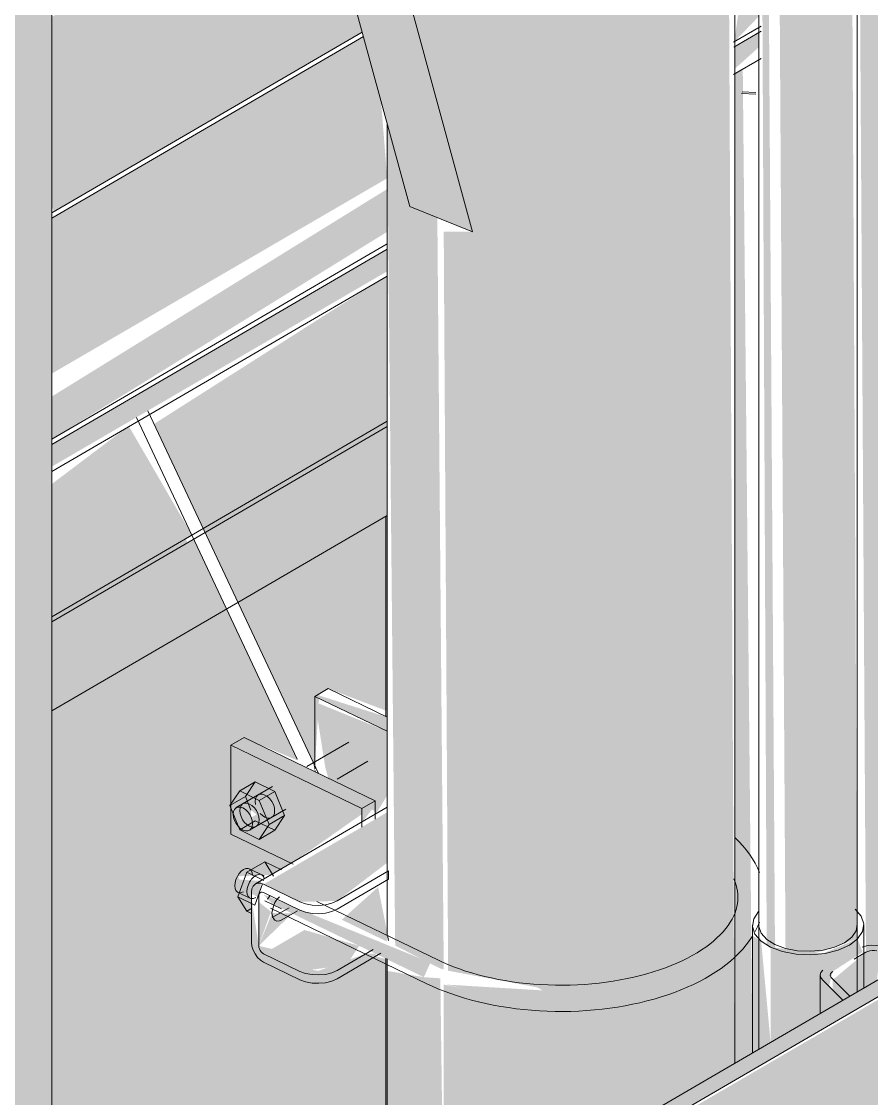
# Model space of a CAD drawing. Header units: inches. Extents: x 27328 to 120839, y -4075 to 4147.
# Drawn here: x 44380.41 to 44396.6, y -2081.48 to -2060.96 of the extents above; entities that cross this region are included whole.
import ezdxf

# ---------------------------------------------------------------- set-up
doc = ezdxf.new("R2010")
doc.units = ezdxf.units.IN
doc.header["$MEASUREMENT"] = 0
for name, color, linetype, lineweight in [('C-BLDG-PADS', 91, 'Continuous', 9), ('L-SITE-WALL', 31, 'Continuous', 9), ('Q-SPCQ', 91, 'Continuous', 9), ('S-BEAM', 12, 'Continuous', 9), ('S-COLS', 52, 'Continuous', 9)]:
    doc.layers.add(name, color=color, linetype=linetype, lineweight=lineweight)

# ---------------------------------------------------------------- blocks, each defined once
blk = doc.blocks.new('Girt_Z - 8_D-V93-Axon - Looking South West')
at = {"layer": 'S-BEAM'}
blk.add_hatch(color=256, dxfattribs=at).paths.add_polyline_path([(-33108.001, -2431.93), (-33107.862, -2431.849), (-33108.001, -2429.724), (-33108.287, -2429.31), (-30969.214, -1183.42), (-30972.419, -1182.065), (-33113.637, -2429.204), (-33108.287, -2431.791)], flags=0)
blk.add_line((-30972.331, -1181.955), (-33113.732, -2429.201), dxfattribs=at)
blk = doc.blocks.new('Basketball_Backstop-Performance_Sports_Systems-3103-Ceiling_Hung - 27_-0_ to 27_-11 7_8_-652462-Axon - Looking South West')
at = {"layer": 'Q-SPCQ'}
h = blk.add_hatch(color=256, dxfattribs=at)
h.paths.add_polyline_path([(-32521.68, -2084.04), (-32516.14, -2080.813), (-32516.314, -2046.557), (-32521.68, -2049.682), (-32521.475, -2055.372), (-32520.922, -2056.931), (-32519.295, -2057.311), (-32519.902, -2057.371), (-32521.041, -2057.329), (-32521.134, -2064.966), (-32521.68, -2064.966), (-32521.596, -2079.049), (-32519.902, -2079.365), (-32519.396, -2079.642), (-32519.902, -2079.672), (-32521.68, -2079.313), (-32521.68, -2083.59)], flags=0)
h.paths.add_polyline_path([(-32517.355, -2079.149), (-32516.764, -2078.738), (-32516.628, -2079.016), (-32517.078, -2079.098)], flags=0)
h.paths.add_polyline_path([(-32517.355, -2056.848), (-32516.764, -2056.437), (-32516.642, -2056.717), (-32517.183, -2056.816)], flags=0)
h.paths.add_polyline_path([(-32521.68, -2043.476), (-32516.14, -2040.249), (-32516.287, -2005.647), (-32521.68, -2008.788), (-32521.68, -2042.904)], flags=0)
h.paths.add_polyline_path([(-32521.68, -2002.582), (-32516.14, -1999.355), (-32516.335, -1982.152), (-32521.68, -1979.698), (-32521.68, -2000.227)], flags=0)
h.paths.add_polyline_path([(-32516.14, -1978.372), (-32516.213, -1964.768), (-32521.68, -1967.952), (-32521.68, -1975.693), (-32516.2, -1978.342)], flags=0)
h = blk.add_hatch(color=256, dxfattribs=at)
h.paths.add_polyline_path([(-32522.63, -2084.105), (-32522.237, -2084.365), (-32521.68, -2084.04), (-32521.745, -2079.194), (-32522.059, -2079.172), (-32522.758, -2079.052), (-32522.758, -2083.915)], flags=0)
h.paths.add_polyline_path([(-32522.758, -2084.668), (-32522.438, -2084.482), (-32522.758, -2084.105)], flags=0)
h.paths.add_polyline_path([(-32521.68, -2079.025), (-32521.802, -2064.697), (-32522.328, -2064.485), (-32522.758, -2062.906), (-32522.605, -2078.57), (-32521.746, -2079.006)], flags=0)
h.paths.add_polyline_path([(-32521.68, -2054.62), (-32521.862, -2049.788), (-32522.758, -2050.31), (-32522.605, -2051.218), (-32521.816, -2054.118)], flags=0)
h.paths.add_polyline_path([(-32522.758, -2044.103), (-32521.68, -2043.476), (-32521.68, -2008.788), (-32522.758, -2009.416), (-32522.758, -2043.393)], flags=0)
h.paths.add_polyline_path([(-32522.63, -2002.741), (-32522.237, -2002.907), (-32521.68, -2002.582), (-32521.68, -1979.567), (-32522.758, -1979.046), (-32522.705, -2002.629)], flags=0)
h.paths.add_polyline_path([(-32522.758, -2003.21), (-32522.479, -2003.039), (-32522.758, -2002.741)], flags=0)
h.paths.add_polyline_path([(-32521.68, -1975.693), (-32521.68, -1967.952), (-32522.758, -1968.58), (-32522.551, -1975.271), (-32522.157, -1975.462)], flags=0)
h = blk.add_hatch(color=256, dxfattribs=at)
h.paths.add_polyline_path([(-32514.687, -2078.745), (-32513.8, -2078.441), (-32513.974, -2045.194), (-32515.368, -2046.006), (-32515.167, -2078.694), (-32514.693, -2078.745)], flags=0)
h.paths.add_polyline_path([(-32515.368, -2039.799), (-32513.8, -2038.886), (-32513.904, -2004.259), (-32514.763, -2004.76), (-32514.98, -2005.913), (-32515.172, -2005.858), (-32515.368, -2005.934), (-32515.368, -2027.337)], flags=0)
h = blk.add_hatch(color=256, dxfattribs=at)
h.paths.add_polyline_path([(-32515.368, -2078.63), (-32515.577, -2046.127), (-32515.673, -2046.183), (-32515.526, -2078.553), (-32515.383, -2078.624)], flags=0)
h.paths.add_polyline_path([(-32515.673, -2039.977), (-32515.368, -2039.799), (-32515.526, -2005.687), (-32515.673, -2005.616), (-32515.673, -2027.662)], flags=0)
h = blk.add_hatch(color=256, dxfattribs=at)
h.paths.add_polyline_path([(-32521.134, -2064.966), (-32521.041, -2064.86), (-32521.041, -2057.213), (-32521.306, -2056.962), (-32521.161, -2056.528), (-32522.839, -2050.357), (-32524.797, -2051.497), (-32521.737, -2062.749)], flags=0)
h.paths.add_polyline_path([(-32526.254, -2046.14), (-32524.296, -2045), (-32529.151, -2027.147), (-32529.151, -2035.485), (-32526.534, -2045.107)], flags=0)
h = blk.add_hatch(color=256, dxfattribs=at)
h.paths.add_polyline_path([(-32521.134, -2064.966), (-32524.797, -2051.497), (-32525.715, -2052.032), (-32522.328, -2064.485), (-32521.322, -2064.891)], flags=0)
h.paths.add_polyline_path([(-32527.172, -2046.674), (-32526.254, -2046.14), (-32529.151, -2035.485), (-32529.151, -2039.396), (-32527.481, -2045.536)], flags=0)
h = blk.add_hatch(color=256, dxfattribs=at)
h.paths.add_polyline_path([(-32529.151, -2085.991), (-32526.187, -2084.462), (-32525.934, -2084.632), (-32525.934, -2085.782), (-32523.085, -2083.934), (-32522.975, -2083.59), (-32522.758, -2083.527), (-32522.758, -2082.237), (-32529.151, -2085.96)], flags=0)
h.paths.add_polyline_path([(-32506.864, -2075.007), (-32506.19, -2074.191), (-32506.293, -2071.565), (-32506.864, -2072.546)], flags=0)
h.paths.add_polyline_path([(-32529.151, -2074.095), (-32525.816, -2072.152), (-32526.442, -2070.822), (-32529.151, -2072.4), (-32529.151, -2073.293)], flags=0)
h.paths.add_polyline_path([(-32525.601, -2072.027), (-32522.758, -2070.371), (-32522.758, -2068.676), (-32526.227, -2070.697), (-32526.029, -2071.117)], flags=0)
h.paths.add_polyline_path([(-32506.864, -2068.851), (-32506.19, -2067.695), (-32506.19, -2048.987), (-32506.864, -2049.117), (-32506.864, -2062.749)], flags=0)
at = {"layer": 'Q-SPCQ', "transparency": 33554496}
h = blk.add_hatch(color=256, dxfattribs=at)
h.paths.add_polyline_path([(-32525.205, -2078.575), (-32524.568, -2077.958), (-32524.953, -2077.951), (-32525.202, -2078.568)], flags=0)
h.paths.add_polyline_path([(-32525.934, -2086.029), (-32524.918, -2085.926), (-32522.758, -2084.668), (-32522.758, -2084.057), (-32523.085, -2083.934), (-32522.975, -2083.59), (-32522.758, -2083.527), (-32522.758, -2078.833), (-32523.168, -2078.726), (-32524.071, -2079.052), (-32524.672, -2078.939), (-32524.953, -2078.633), (-32525.205, -2078.575), (-32525.356, -2077.577), (-32525.613, -2077.25), (-32525.356, -2077.239), (-32524.953, -2077.221), (-32524.581, -2077.004), (-32525.734, -2076.447), (-32525.734, -2074.752), (-32525.356, -2074.665), (-32524.456, -2075.045), (-32527.683, -2068.667), (-32529.151, -2069.775), (-32529.151, -2085.991), (-32526.187, -2084.462), (-32525.934, -2084.632), (-32525.934, -2085.975)], flags=0)
h.paths.add_polyline_path([(-32513.635, -2079.354), (-32513.425, -2079.232), (-32513.364, -2078.684), (-32512.581, -2078.67), (-32505.913, -2067.218), (-32505.913, -2049), (-32508.813, -2049.025), (-32513.8, -2051.93), (-32513.635, -2078.695)], flags=0)
h.paths.add_polyline_path([(-32509.388, -2076.881), (-32507.506, -2075.785), (-32505.913, -2073.855), (-32506.053, -2071.153), (-32508.998, -2076.211)], flags=0)
h.paths.add_polyline_path([(-32524.134, -2075.147), (-32524.051, -2073.772), (-32523.881, -2073.673), (-32522.758, -2074.091), (-32522.758, -2065.799), (-32527.2, -2068.628), (-32524.141, -2075.132)], flags=0)
h.paths.add_polyline_path([(-32529.111, -2064.582), (-32523.233, -2061.158), (-32524.109, -2057.934), (-32529.151, -2060.871), (-32529.111, -2064.581)], flags=0)
at = {"layer": 'Q-SPCQ'}
for points in [[(-32516.14, -2061.342), (-32515.673, -2060.856), (-32515.847, -2059.245), (-32516.14, -2061.315)], [(-32529.151, -2067.67), (-32522.758, -2063.946), (-32522.875, -2062.476), (-32523.21, -2061.243), (-32529.151, -2064.703), (-32529.151, -2065.125)], [(-32516.14, -2080.813), (-32515.798, -2080.614), (-32515.982, -2061.852), (-32516.14, -2061.944), (-32516.14, -2078.379)], [(-32529.151, -2068.921), (-32522.758, -2064.966), (-32522.758, -2064.151), (-32529.151, -2068.107), (-32529.151, -2068.8)], [(-32522.758, -2074.486), (-32522.758, -2074.216), (-32524.088, -2073.793), (-32524.051, -2073.86), (-32523.507, -2074.123)], [(-32522.981, -2076.073), (-32522.758, -2075.71), (-32522.758, -2074.486), (-32524.134, -2073.926), (-32523.94, -2075.159), (-32523.881, -2075.378), (-32522.986, -2076.018), (-32522.985, -2076.071)], [(-32523.239, -2075.958), (-32522.986, -2075.811), (-32525.481, -2074.605), (-32525.734, -2074.752), (-32524.514, -2075.341)], [(-32524.119, -2075.263), (-32524.168, -2075.074), (-32524.133, -2075.257)], [(-32523.239, -2076.223), (-32522.986, -2075.897), (-32523.134, -2075.897), (-32523.239, -2075.958)], [(-32524.42, -2077.737), (-32523.713, -2077.719), (-32522.758, -2076.991), (-32522.758, -2076.03), (-32525.113, -2077.402)], [(-32525.205, -2078.575), (-32524.974, -2077.923), (-32525.205, -2077.737), (-32525.205, -2078.403)], [(-32515.798, -2080.614), (-32515.452, -2080.413), (-32515.631, -2078.486), (-32515.798, -2078.379)], [(-32515.452, -2080.413), (-32514.461, -2079.836), (-32514.268, -2079.064), (-32513.699, -2078.695), (-32513.793, -2078.441), (-32514.461, -2078.724), (-32515.452, -2078.599)], [(-32514.077, -2079.612), (-32513.635, -2079.354), (-32513.635, -2078.695), (-32514.268, -2079.224), (-32514.268, -2079.42)], [(-32514.461, -2079.836), (-32514.077, -2079.612), (-32514.461, -2079.224)]]:
    blk.add_hatch(color=256, dxfattribs=at).paths.add_polyline_path(points, flags=0)
h = blk.add_hatch(color=256, dxfattribs=at)
h.paths.add_polyline_path([(-32529.151, -2069.443), (-32522.758, -2065.719), (-32522.758, -2065.295), (-32529.151, -2069.019)], flags=0)
h.paths.add_polyline_path([(-32516.14, -2061.865), (-32515.673, -2061.446), (-32515.673, -2061.169), (-32516.14, -2061.446)], flags=0)
h = blk.add_hatch(color=256, dxfattribs=at)
h.paths.add_polyline_path([(-32524.581, -2077.004), (-32523.239, -2076.064), (-32523.239, -2075.958), (-32525.734, -2074.765), (-32525.734, -2076.447), (-32525.113, -2076.747)], flags=0)
h.paths.add_polyline_path([(-32525.348, -2076.129), (-32525.356, -2075.984), (-32525.248, -2076.071)], flags=0)
h = blk.add_hatch(color=256, dxfattribs=at)
h.paths.add_polyline_path([(-32525.205, -2077.622), (-32525.153, -2077.337), (-32525.639, -2077.31), (-32525.662, -2077.429), (-32525.205, -2077.65)], flags=0)
h.paths.add_polyline_path([(-32522.059, -2079.172), (-32521.934, -2078.894), (-32525.113, -2077.597), (-32524.953, -2077.772), (-32522.313, -2079.048)], flags=0)
h = blk.add_hatch(color=256, dxfattribs=at)
h.paths.add_polyline_path([(-32524.42, -2079.061), (-32523.534, -2078.939), (-32523.291, -2078.575), (-32524.335, -2078.273), (-32525.113, -2078.726), (-32524.438, -2079.052)], flags=0)
h.paths.add_polyline_path([(-32522.766, -2078.492), (-32522.758, -2078.316), (-32522.93, -2077.455), (-32523.623, -2078.077), (-32522.794, -2078.478)], flags=0)
h = blk.add_hatch(color=256, dxfattribs=at)
h.paths.add_polyline_path([(-32519.607, -2079.706), (-32518.862, -2079.48), (-32521.638, -2079.313), (-32520.168, -2079.641)], flags=0)
h.paths.add_polyline_path([(-32517.355, -2079.149), (-32516.628, -2079.016), (-32516.764, -2078.738)], flags=0)
for p, q in [((-32513.799, -2079.45), (-32513.799, -2045.028)), ((-32515.674, -2046.12), (-32515.674, -2080.542)), ((-32516.136, -2080.811), (-32516.136, -2046.389)), ((-32521.134, -2064.966), (-32524.812, -2051.442)), ((-32522.328, -2064.485), (-32525.73, -2051.977)), ((-32523.233, -2061.158), (-32529.151, -2064.605)), ((-32515.63, -2061.045), (-32516.157, -2061.352)), ((-32515.63, -2061.144), (-32516.149, -2061.446)), ((-32523.21, -2061.243), (-32529.151, -2064.703)), ((-32516.157, -2061.967), (-32515.63, -2061.66)), ((-32515.732, -2062.343), (-32516.009, -2062.331)), ((-32515.995, -2062.298), (-32515.735, -2062.31)), ((-32522.761, -2062.893), (-32522.761, -2078.379)), ((-32521.134, -2064.966), (-32522.328, -2064.485)), ((-32522.758, -2065.197), (-32529.151, -2068.921)), ((-32522.758, -2065.295), (-32529.151, -2069.019)), ((-32529.151, -2069.535), (-32522.758, -2065.811)), ((-32527.535, -2068.502), (-32524.471, -2075.015)), ((-32524.067, -2075.289), (-32527.318, -2068.375)), ((-32522.758, -2068.578), (-32529.151, -2072.301)), ((-32529.151, -2072.301), (-32522.758, -2068.578)), ((-32522.758, -2068.676), (-32529.151, -2072.4)), ((-32522.758, -2068.676), (-32529.151, -2072.4)), ((-32529.151, -2074.095), (-32522.758, -2070.371)), ((-32529.151, -2074.095), (-32522.758, -2070.371)), ((-32522.784, -2070.387), (-32522.784, -2074.203)), ((-32522.784, -2074.203), (-32522.784, -2070.387)), ((-32524.134, -2073.82), (-32523.881, -2073.673)), ((-32523.881, -2073.673), (-32522.758, -2074.216)), ((-32524.134, -2075.201), (-32524.134, -2073.82)), ((-32524.134, -2073.82), (-32522.758, -2074.486)), ((-32525.734, -2074.752), (-32525.481, -2074.605)), ((-32525.481, -2074.605), (-32522.986, -2075.811)), ((-32523.489, -2074.692), (-32524.286, -2075.156)), ((-32525.734, -2076.447), (-32525.734, -2074.752)), ((-32525.734, -2074.752), (-32523.239, -2075.958)), ((-32523.71, -2075.399), (-32523.124, -2075.058)), ((-32525.274, -2075.451), (-32525.568, -2075.622)), ((-32525.46, -2075.731), (-32525.274, -2075.451)), ((-32525.274, -2075.451), (-32524.9, -2075.631)), ((-32525.568, -2075.622), (-32525.755, -2075.903)), ((-32525.755, -2075.903), (-32525.46, -2075.731)), ((-32524.942, -2075.538), (-32525.634, -2075.941)), ((-32525.195, -2075.803), (-32525.568, -2075.622)), ((-32525.357, -2075.986), (-32525.46, -2075.731)), ((-32524.9, -2075.631), (-32525.195, -2075.803)), ((-32524.9, -2075.631), (-32524.713, -2076.093)), ((-32525.755, -2075.903), (-32525.568, -2076.364)), ((-32525.272, -2075.823), (-32525.265, -2075.88)), ((-32522.758, -2075.933), (-32525.27, -2077.396)), ((-32525.008, -2076.264), (-32525.195, -2075.803)), ((-32522.986, -2075.811), (-32523.239, -2075.958)), ((-32522.986, -2076.163), (-32522.986, -2075.811)), ((-32525.382, -2076.373), (-32524.69, -2075.97)), ((-32524.713, -2076.093), (-32525.008, -2076.264)), ((-32524.713, -2076.093), (-32524.9, -2076.373)), ((-32523.239, -2075.958), (-32523.239, -2076.31)), ((-32525.274, -2076.192), (-32525.568, -2076.364)), ((-32524.9, -2076.373), (-32525.274, -2076.192)), ((-32525.195, -2076.545), (-32525.008, -2076.264)), ((-32525.734, -2076.447), (-32524.55, -2077.019)), ((-32525.568, -2076.364), (-32525.195, -2076.545)), ((-32524.9, -2076.373), (-32525.195, -2076.545)), ((-32525.433, -2077.171), (-32525.092, -2076.973)), ((-32525.1, -2077.243), (-32525.385, -2077.106)), ((-32525.092, -2076.973), (-32524.922, -2077.244)), ((-32525.092, -2076.973), (-32524.769, -2077.129)), ((-32523.713, -2077.719), (-32522.731, -2077.147)), ((-32522.731, -2077.306), (-32522.731, -2077.147)), ((-32525.603, -2077.641), (-32525.433, -2077.171)), ((-32525.433, -2077.171), (-32525.109, -2077.327)), ((-32522.731, -2077.306), (-32523.713, -2077.878)), ((-32525.602, -2077.556), (-32525.356, -2077.675)), ((-32525.344, -2077.555), (-32525.344, -2078.508)), ((-32525.134, -2077.395), (-32525.279, -2077.797)), ((-32524.42, -2077.737), (-32525.113, -2077.402)), ((-32525.113, -2077.561), (-32524.42, -2077.896)), ((-32525.433, -2077.912), (-32525.603, -2077.641)), ((-32525.279, -2077.797), (-32525.603, -2077.641)), ((-32525.205, -2078.575), (-32525.205, -2077.622)), ((-32525.092, -2077.714), (-32524.769, -2077.871)), ((-32524.996, -2077.623), (-32525.036, -2077.684)), ((-32521.781, -2078.848), (-32524.096, -2077.729)), ((-32525.356, -2077.868), (-32525.433, -2077.912)), ((-32525.433, -2077.912), (-32525.356, -2077.949)), ((-32524.982, -2077.856), (-32521.999, -2079.299)), ((-32524.902, -2078.012), (-32524.624, -2077.85)), ((-32524.468, -2077.908), (-32524.763, -2078.079)), ((-32524.951, -2078.033), (-32524.902, -2078.012)), ((-32515.799, -2078.182), (-32515.799, -2080.615)), ((-32513.674, -2079.377), (-32513.674, -2078.182)), ((-32522.731, -2078.471), (-32522.75, -2078.379)), ((-32525.113, -2078.726), (-32524.42, -2079.061)), ((-32523.713, -2079.044), (-32523.026, -2078.643)), ((-32522.876, -2078.715), (-32523.713, -2079.203)), ((-32522.784, -2078.808), (-32522.784, -2082.154)), ((-32522.784, -2082.154), (-32522.784, -2078.808)), ((-32513.859, -2078.826), (-32513.635, -2078.695)), ((-32524.42, -2079.22), (-32525.113, -2078.885)), ((-32522.761, -2078.82), (-32522.761, -2084.67)), ((-32514.504, -2079.131), (-32514.504, -2079.861)), ((-32513.943, -2079.534), (-32514.295, -2079.177)), ((-32514.461, -2079.224), (-32514.077, -2079.612))]:
    blk.add_line(p, q, dxfattribs=at)
for points in [[(-32524.902, -2076.001, 0), (-32524.908, -2075.943, 0), (-32524.927, -2075.883, 0), (-32524.956, -2075.825, 0), (-32524.994, -2075.773, 0), (-32525.039, -2075.73, 0), (-32525.087, -2075.7, 0), (-32525.135, -2075.684, 0), (-32525.179, -2075.684, 0), (-32525.218, -2075.699, 0), (-32525.247, -2075.729, 0), (-32525.265, -2075.771, 0), (-32525.272, -2075.823, 0)], [(-32525.323, -2076.247, 0), (-32525.329, -2076.189, 0), (-32525.348, -2076.129, 0), (-32525.377, -2076.071, 0), (-32525.415, -2076.018, 0), (-32525.46, -2075.976, 0), (-32525.508, -2075.945, 0), (-32525.556, -2075.929, 0), (-32525.6, -2075.929, 0), (-32525.638, -2075.944, 0), (-32525.668, -2075.974, 0), (-32525.686, -2076.016, 0), (-32525.693, -2076.068, 0)], [(-32525.566, -2075.994, 0), (-32525.56, -2075.942, 0), (-32525.542, -2075.9, 0), (-32525.512, -2075.871, 0), (-32525.474, -2075.855, 0), (-32525.429, -2075.856, 0), (-32525.382, -2075.872, 0), (-32525.334, -2075.902, 0), (-32525.289, -2075.945, 0), (-32525.251, -2075.997, 0), (-32525.222, -2076.055, 0), (-32525.203, -2076.115, 0), (-32525.197, -2076.173, 0)], [(-32525.693, -2076.068, 0), (-32525.686, -2076.126, 0), (-32525.668, -2076.186, 0), (-32525.638, -2076.244, 0), (-32525.6, -2076.296, 0), (-32525.556, -2076.339, 0), (-32525.508, -2076.369, 0), (-32525.46, -2076.385, 0), (-32525.415, -2076.385, 0), (-32525.377, -2076.37, 0), (-32525.348, -2076.34, 0), (-32525.329, -2076.298, 0), (-32525.323, -2076.247, 0)], [(-32525.197, -2076.173, 0), (-32525.203, -2076.225, 0), (-32525.222, -2076.267, 0), (-32525.251, -2076.297, 0), (-32525.289, -2076.312, 0), (-32525.334, -2076.311, 0), (-32525.382, -2076.295, 0), (-32525.429, -2076.265, 0), (-32525.474, -2076.222, 0), (-32525.512, -2076.17, 0), (-32525.542, -2076.112, 0), (-32525.56, -2076.052, 0), (-32525.566, -2075.994, 0)], [(-32525.179, -2076.051, 0), (-32525.135, -2076.093, 0), (-32525.087, -2076.124, 0), (-32525.039, -2076.14, 0), (-32524.994, -2076.14, 0), (-32524.956, -2076.125, 0), (-32524.927, -2076.095, 0), (-32524.908, -2076.053, 0), (-32524.902, -2076.001, 0)], [(-32515.662, -2077.18, 0), (-32515.7, -2077.089, 0), (-32515.745, -2077.001, 0), (-32515.796, -2076.914, 0), (-32515.852, -2076.829, 0), (-32515.914, -2076.746, 0), (-32515.982, -2076.666, 0), (-32516.055, -2076.588, 0), (-32516.133, -2076.512, 0)], [(-32525.662, -2077.429, 0), (-32525.656, -2077.371, 0), (-32525.639, -2077.31, 0), (-32525.613, -2077.25, 0), (-32525.578, -2077.196, 0), (-32525.537, -2077.152, 0), (-32525.494, -2077.119, 0), (-32525.45, -2077.101, 0), (-32525.409, -2077.098, 0), (-32525.375, -2077.112, 0), (-32525.348, -2077.14, 0), (-32525.331, -2077.181, 0), (-32525.325, -2077.233, 0)], [(-32525.357, -2077.322, 0), (-32525.382, -2077.362, 0), (-32525.408, -2077.422, 0), (-32525.425, -2077.482, 0), (-32525.431, -2077.541, 0), (-32525.425, -2077.592, 0), (-32525.408, -2077.633, 0), (-32525.382, -2077.662, 0), (-32525.347, -2077.675, 0), (-32525.306, -2077.673, 0), (-32525.263, -2077.654, 0)], [(-32525.263, -2077.231, 0), (-32525.306, -2077.263, 0), (-32525.347, -2077.308, 0)], [(-32525.1, -2077.293, 0), (-32525.117, -2077.252, 0), (-32525.144, -2077.223, 0), (-32525.178, -2077.21, 0), (-32525.219, -2077.212, 0), (-32525.263, -2077.231, 0)], [(-32516.074, -2077.651, 0), (-32516.076, -2077.593, 0), (-32516.082, -2077.535, 0), (-32516.093, -2077.476, 0), (-32516.109, -2077.418, 0), (-32516.129, -2077.358, 0), (-32516.155, -2077.299, 0)], [(-32525.494, -2077.543, 0), (-32525.537, -2077.561, 0), (-32525.578, -2077.563, 0), (-32525.613, -2077.55, 0), (-32525.639, -2077.522, 0), (-32525.656, -2077.48, 0), (-32525.662, -2077.429, 0)], [(-32525.113, -2077.402, 0), (-32525.173, -2077.382, 0), (-32525.228, -2077.381, 0), (-32525.276, -2077.4, 0), (-32525.313, -2077.437, 0), (-32525.336, -2077.49, 0), (-32525.344, -2077.555, 0)], [(-32525.205, -2077.622, 0), (-32525.202, -2077.596, 0), (-32525.193, -2077.575, 0), (-32525.178, -2077.56, 0), (-32525.159, -2077.552, 0), (-32525.137, -2077.553, 0), (-32525.113, -2077.561, 0)], [(-32524.763, -2078.079, 0), (-32524.812, -2078.1, 0), (-32524.858, -2078.103, 0), (-32524.897, -2078.088, 0), (-32524.927, -2078.056, 0), (-32524.946, -2078.009, 0), (-32524.953, -2077.951, 0), (-32524.946, -2077.886, 0), (-32524.927, -2077.817, 0), (-32524.897, -2077.751, 0), (-32524.858, -2077.69, 0), (-32524.812, -2077.639, 0)], [(-32524.42, -2077.737, 0), (-32524.313, -2077.776, 0), (-32524.19, -2077.8, 0), (-32524.06, -2077.806, 0), (-32523.931, -2077.793, 0), (-32523.813, -2077.764, 0), (-32523.713, -2077.719, 0)], [(-32516.074, -2077.651, 0), (-32516.076, -2077.71, 0), (-32516.082, -2077.768, 0), (-32516.093, -2077.826, 0), (-32516.109, -2077.885, 0), (-32516.129, -2077.944, 0), (-32516.155, -2078.004, 0), (-32516.185, -2078.064, 0), (-32516.22, -2078.124, 0), (-32516.26, -2078.184, 0), (-32516.305, -2078.245, 0), (-32516.356, -2078.305, 0), (-32516.412, -2078.365, 0), (-32516.473, -2078.424, 0), (-32516.539, -2078.483, 0), (-32516.61, -2078.54, 0), (-32516.686, -2078.597, 0), (-32516.767, -2078.652, 0), (-32516.853, -2078.706, 0), (-32516.943, -2078.759, 0), (-32517.038, -2078.809, 0), (-32517.136, -2078.858, 0), (-32517.239, -2078.905, 0), (-32517.346, -2078.95, 0), (-32517.457, -2078.993, 0), (-32517.571, -2079.034, 0), (-32517.688, -2079.072, 0), (-32517.808, -2079.108, 0), (-32517.931, -2079.141, 0), (-32518.057, -2079.172, 0), (-32518.186, -2079.2, 0), (-32518.316, -2079.225, 0), (-32518.449, -2079.248, 0), (-32518.583, -2079.267, 0), (-32518.718, -2079.284, 0), (-32518.855, -2079.298, 0), (-32518.993, -2079.309, 0), (-32519.132, -2079.318, 0), (-32519.271, -2079.323, 0), (-32519.411, -2079.325, 0), (-32519.551, -2079.324, 0), (-32519.69, -2079.321, 0), (-32519.829, -2079.314, 0), (-32519.968, -2079.305, 0), (-32520.105, -2079.292, 0), (-32520.242, -2079.277, 0), (-32520.377, -2079.259, 0), (-32520.51, -2079.238, 0), (-32520.641, -2079.214, 0), (-32520.771, -2079.187, 0), (-32520.898, -2079.158, 0), (-32521.023, -2079.126, 0), (-32521.145, -2079.092, 0), (-32521.264, -2079.055, 0), (-32521.379, -2079.015, 0), (-32521.492, -2078.974, 0), (-32521.601, -2078.93, 0), (-32521.706, -2078.884, 0), (-32521.781, -2078.848, 0)], [(-32523.713, -2077.878, 0), (-32523.813, -2077.923, 0), (-32523.931, -2077.952, 0), (-32524.06, -2077.965, 0), (-32524.19, -2077.959, 0), (-32524.313, -2077.935, 0), (-32524.42, -2077.896, 0)], [(-32515.68, -2077.923, 0), (-32515.774, -2078.062, 0), (-32515.798, -2078.208, 0), (-32515.749, -2078.353, 0), (-32515.631, -2078.486, 0), (-32515.452, -2078.599, 0)], [(-32515.452, -2078.599, 0), (-32515.224, -2078.683, 0), (-32514.964, -2078.733, 0), (-32514.687, -2078.745, 0), (-32514.414, -2078.719, 0), (-32514.163, -2078.657, 0), (-32513.951, -2078.562, 0), (-32513.793, -2078.441, 0), (-32513.699, -2078.303, 0), (-32513.675, -2078.156, 0), (-32513.724, -2078.011, 0), (-32513.842, -2077.878, 0)], [(-32515.662, -2078.123, 0), (-32515.7, -2078.213, 0), (-32515.745, -2078.302, 0)], [(-32513.8, -2078.159, 0), (-32513.821, -2078.288, 0), (-32513.904, -2078.411, 0), (-32514.044, -2078.517, 0), (-32514.231, -2078.601, 0), (-32514.452, -2078.656, 0), (-32514.693, -2078.679, 0), (-32514.937, -2078.668, 0), (-32515.167, -2078.624, 0), (-32515.368, -2078.55, 0)], [(-32515.796, -2078.389, 0), (-32515.852, -2078.474, 0), (-32515.914, -2078.556, 0), (-32515.982, -2078.637, 0), (-32516.055, -2078.715, 0), (-32516.133, -2078.791, 0), (-32516.216, -2078.864, 0), (-32516.304, -2078.935, 0), (-32516.396, -2079.004, 0), (-32516.493, -2079.07, 0), (-32516.594, -2079.134, 0), (-32516.699, -2079.195, 0), (-32516.809, -2079.254, 0), (-32516.922, -2079.31, 0), (-32517.039, -2079.363, 0), (-32517.159, -2079.414, 0), (-32517.283, -2079.462, 0), (-32517.409, -2079.507, 0), (-32517.539, -2079.549, 0), (-32517.672, -2079.589, 0), (-32517.807, -2079.625, 0), (-32517.945, -2079.659, 0), (-32518.085, -2079.689, 0), (-32518.226, -2079.717, 0), (-32518.37, -2079.741, 0), (-32518.515, -2079.763, 0), (-32518.662, -2079.781, 0), (-32518.81, -2079.796, 0), (-32518.958, -2079.808, 0), (-32519.108, -2079.817, 0), (-32519.258, -2079.823, 0), (-32519.408, -2079.825, 0), (-32519.558, -2079.824, 0), (-32519.708, -2079.821, 0), (-32519.858, -2079.813, 0), (-32520.007, -2079.803, 0), (-32520.156, -2079.79, 0), (-32520.303, -2079.773, 0), (-32520.449, -2079.753, 0), (-32520.594, -2079.731, 0), (-32520.736, -2079.705, 0), (-32520.877, -2079.676, 0), (-32521.016, -2079.644, 0), (-32521.153, -2079.609, 0), (-32521.287, -2079.571, 0), (-32521.418, -2079.53, 0), (-32521.547, -2079.486, 0), (-32521.672, -2079.44, 0), (-32521.794, -2079.391, 0), (-32521.913, -2079.339, 0), (-32521.999, -2079.299, 0)], [(-32515.368, -2078.55, 0), (-32515.526, -2078.451, 0), (-32515.63, -2078.333, 0), (-32515.673, -2078.205, 0)], [(-32525.344, -2078.508, 0), (-32525.336, -2078.581, 0), (-32525.313, -2078.656, 0), (-32525.276, -2078.728, 0), (-32525.228, -2078.794, 0), (-32525.173, -2078.847, 0), (-32525.113, -2078.885, 0)], [(-32525.113, -2078.726, 0), (-32525.137, -2078.711, 0), (-32525.159, -2078.689, 0), (-32525.178, -2078.663, 0), (-32525.193, -2078.634, 0), (-32525.202, -2078.604, 0), (-32525.205, -2078.575, 0)], [(-32513.353, -2078.578, 0), (-32513.442, -2078.566, 0), (-32513.533, -2078.564, 0), (-32513.622, -2078.575, 0), (-32513.704, -2078.597, 0)], [(-32513.635, -2078.695, 0), (-32513.6, -2078.68, 0), (-32513.559, -2078.669, 0), (-32513.514, -2078.663, 0), (-32513.469, -2078.664, 0), (-32513.425, -2078.67, 0)], [(-32524.42, -2079.061, 0), (-32524.313, -2079.101, 0), (-32524.19, -2079.124, 0), (-32524.06, -2079.13, 0), (-32523.931, -2079.118, 0), (-32523.813, -2079.088, 0), (-32523.713, -2079.044, 0)], [(-32523.713, -2079.203, 0), (-32523.813, -2079.247, 0), (-32523.931, -2079.277, 0), (-32524.06, -2079.289, 0), (-32524.19, -2079.283, 0), (-32524.313, -2079.26, 0), (-32524.42, -2079.22, 0)], [(-32514.459, -2079.037, 0), (-32514.492, -2079.082, 0), (-32514.504, -2079.13, 0), (-32514.493, -2079.178, 0), (-32514.461, -2079.224, 0)], [(-32514.295, -2079.177, 0), (-32514.311, -2079.155, 0), (-32514.317, -2079.131, 0), (-32514.311, -2079.107, 0), (-32514.294, -2079.084, 0), (-32514.268, -2079.064, 0)]]:
    blk.add_polyline3d(points, dxfattribs=at)

msp = doc.modelspace()

# ---------------------------------------------------------------- hatches: boundary and pattern name
at = {"layer": 'C-BLDG-PADS'}
h = msp.add_hatch(color=256, dxfattribs=at)
h.paths.add_polyline_path([(43914.169, -2360.613), (43917.609, -2358.592), (43917.188, -2357.89), (43917.111, -2352.611), (43916.118, -2348.083), (43914.075, -2345.755), (43912.503, -2343.95), (43912.187, -2343.55), (43911.693, -2342.626), (43911.65, -2342.543), (43911.929, -2340.607), (43912.095, -2340.365), (43912.706, -2339.354), (43914.988, -2337.73), (43918.713, -2336.683), (43923.028, -2336.613), (43926.346, -2337.101), (43928.59, -2335.794), (43928.59, -2324.363), (43916.835, -2331.21), (43917.974, -2331.972), (43914.479, -2333.872), (43913.796, -2333.779), (43910.758, -2337.46), (43910.966, -2360.464), (43913.34, -2360.574)], flags=0)
h.paths.add_polyline_path([(43925.084, -2354.255), (43928.252, -2352.21), (43927.861, -2351.573), (43925.15, -2353.381), (43925.094, -2354.124)], flags=0)
h.paths.add_polyline_path([(43925.689, -2351.044), (43927.038, -2350.065), (43925.917, -2348.63), (43925.689, -2349.821)], flags=0)
h.paths.add_polyline_path([(43935.917, -2347.127), (43937.362, -2346.888), (43939.094, -2346.083), (43939.094, -2345.03), (43935.917, -2347.073)], flags=0)
h.paths.add_polyline_path([(43917.606, -2346.067), (43917.823, -2345.571), (43917.319, -2345.807), (43917.319, -2346.03), (43917.581, -2346.064)], flags=0)
h.paths.add_polyline_path([(43923.144, -2345.481), (43922.64, -2345.269), (43922.732, -2345.421), (43922.813, -2345.433)], flags=0)
h.paths.add_polyline_path([(43936.647, -2339.673), (43937.277, -2339.053), (43936.899, -2339.049), (43936.65, -2339.666)], flags=0)
h.paths.add_polyline_path([(43935.363, -2345.409), (43939.067, -2343.112), (43938.872, -2339.824), (43938.594, -2339.876), (43937.781, -2340.15), (43937.087, -2339.992), (43936.948, -2339.702), (43936.647, -2339.673), (43936.589, -2338.72), (43936.247, -2338.336), (43936.407, -2338.294), (43936.899, -2338.319), (43937.271, -2338.102), (43936.118, -2337.545), (43936.118, -2335.85), (43936.504, -2335.767), (43937.405, -2336.143), (43936.043, -2333.247), (43932.189, -2335.703), (43932.189, -2344.328), (43934.32, -2345.358), (43934.993, -2344.966), (43935.363, -2345.145)], flags=0)
h.paths.add_polyline_path([(43919.172, -2345.217), (43919.934, -2344.991), (43919.714, -2344.945), (43919.265, -2345.17)], flags=0)
h.paths.add_polyline_path([(43948.217, -2340.782), (43948.427, -2340.66), (43948.584, -2339.803), (43949.275, -2339.768), (43952.183, -2334.774), (43950.689, -2311.492), (43948.052, -2313.028), (43948.217, -2339.793)], flags=0)
h.paths.add_polyline_path([(43928.59, -2338.442), (43928.59, -2337.588), (43927.977, -2338.165), (43928.542, -2338.42)], flags=0)
h.paths.add_polyline_path([(43937.718, -2336.226), (43937.808, -2334.866), (43937.97, -2334.771), (43939.067, -2335.189), (43939.067, -2331.485), (43936.258, -2333.121), (43937.708, -2336.205)], flags=0)
h.paths.add_polyline_path([(43910.775, -2334.007), (43911.185, -2333.763), (43911.027, -2333.645), (43911.08, -2333.516), (43911.027, -2333.309), (43910.758, -2332.909), (43910.765, -2334.003)], flags=0)
h.paths.add_polyline_path([(43932.189, -2333.698), (43935.381, -2331.839), (43934.198, -2329.748), (43932.213, -2330.967), (43932.189, -2333.678)], flags=0)
h.paths.add_polyline_path([(43935.595, -2331.713), (43939.094, -2329.676), (43939.094, -2326.897), (43934.653, -2329.709), (43935.463, -2331.431)], flags=0)
h.paths.add_polyline_path([(43932.314, -2325.928), (43932.539, -2325.797), (43932.314, -2325.318), (43932.314, -2325.863)], flags=0)
h.paths.add_polyline_path([(43932.754, -2325.672), (43938.594, -2322.166), (43937.742, -2319.033), (43932.314, -2322.194), (43932.314, -2324.737)], flags=0)
h.paths.add_polyline_path([(44384.198, -2086.029), (44385.214, -2085.926), (44387.374, -2084.668), (44387.244, -2084.008), (44384.198, -2085.975)], flags=0)
h.paths.add_polyline_path([(44384.927, -2078.575), (44385.564, -2077.958), (44385.179, -2077.951), (44384.93, -2078.568)], flags=0)
h.paths.add_polyline_path([(44383.643, -2084.311), (44387.348, -2082.154), (44387.152, -2078.726), (44386.964, -2078.726), (44386.061, -2079.052), (44385.46, -2078.939), (44385.179, -2078.633), (44384.927, -2078.575), (44384.776, -2077.577), (44384.519, -2077.25), (44384.776, -2077.239), (44385.179, -2077.221), (44385.551, -2077.004), (44384.398, -2076.447), (44384.398, -2074.752), (44384.776, -2074.665), (44385.676, -2075.045), (44384.316, -2072.152), (44380.981, -2074.095), (44380.981, -2083.477), (44382.6, -2084.26), (44383.274, -2083.868), (44383.643, -2084.047)], flags=0)
h.paths.add_polyline_path([(44396.497, -2079.354), (44396.707, -2079.232), (44396.768, -2078.684), (44397.551, -2078.67), (44403.176, -2069.01), (44403.176, -2048.952), (44401.319, -2049.025), (44396.332, -2051.93), (44396.497, -2078.695)], flags=0)
h.paths.add_polyline_path([(44400.744, -2076.881), (44402.77, -2075.61), (44403.176, -2075.119), (44403.176, -2072.705), (44401.049, -2076.357)], flags=0)
h.paths.add_polyline_path([(44385.998, -2075.147), (44386.081, -2073.772), (44386.251, -2073.673), (44387.348, -2074.091), (44387.348, -2070.387), (44384.531, -2072.027), (44385.991, -2075.132)], flags=0)
h.paths.add_polyline_path([(44380.981, -2072.301), (44383.654, -2070.745), (44382.449, -2068.667), (44380.981, -2069.775), (44380.981, -2070.288)], flags=0)
h.paths.add_polyline_path([(44383.869, -2070.619), (44387.374, -2068.578), (44387.374, -2065.799), (44382.932, -2068.628), (44383.713, -2070.288)], flags=0)
h.paths.add_polyline_path([(44381.027, -2064.578), (44386.899, -2061.158), (44386.023, -2057.934), (44380.981, -2060.871), (44380.981, -2064.479)], flags=0)
at = {"layer": 'L-SITE-WALL'}
h = msp.add_hatch(color=256, dxfattribs=at)
h.paths.add_polyline_path([(43991.007, -2315.859), (44173.717, -2209.441), (44173.408, -2209.291), (43991.007, -2315.53)], flags=0)
h.paths.add_polyline_path([(44185.994, -2202.29), (44368.705, -2095.871), (44368.396, -2095.722), (44185.994, -2201.961)], flags=0)
h.paths.add_polyline_path([(44380.981, -2088.721), (44563.692, -1982.302), (44563.383, -1982.153), (44380.981, -2088.392)], flags=0)
at = {"layer": 'S-COLS'}
h = msp.add_hatch(color=256, dxfattribs=at)
h.paths.add_polyline_path([(44368.857, -2095.782), (44380.981, -2088.721), (44380.981, -2054.033), (44368.857, -2061.095), (44368.857, -2094.009)], flags=0)
h.paths.add_polyline_path([(44368.857, -2054.889), (44380.981, -2047.827), (44380.981, -2013.14), (44368.857, -2020.201), (44368.857, -2051.795)], flags=0)
h.paths.add_polyline_path([(44368.857, -2013.995), (44380.981, -2006.933), (44380.981, -1974.91), (44370.815, -1980.683), (44368.857, -1979.83), (44368.857, -2000.227)], flags=0)

# ---------------------------------------------------------------- linework, layer by layer
at = {"layer": 'L-SITE-WALL'}
msp.add_line((44380.981, -2088.392), (44563.383, -1982.153), dxfattribs=at)
at = {"layer": 'S-COLS'}
msp.add_line((44380.981, -2053.97), (44380.981, -2088.8), dxfattribs=at)

# ---------------------------------------------------------------- block references
at = {"layer": 'Q-SPCQ'}
msp.add_blockref('Basketball_Backstop-Performance_Sports_Systems-3103-Ceiling_Hung - 27_-0_ to 27_-11 7_8_-652462-Axon - Looking South West', (76910.132, 0), dxfattribs=at)
at = {"layer": 'S-BEAM'}
msp.add_blockref('Girt_Z - 8_D-V93-Axon - Looking South West', (76910.132, 0), dxfattribs=at)

doc.saveas('drawing.dxf')
